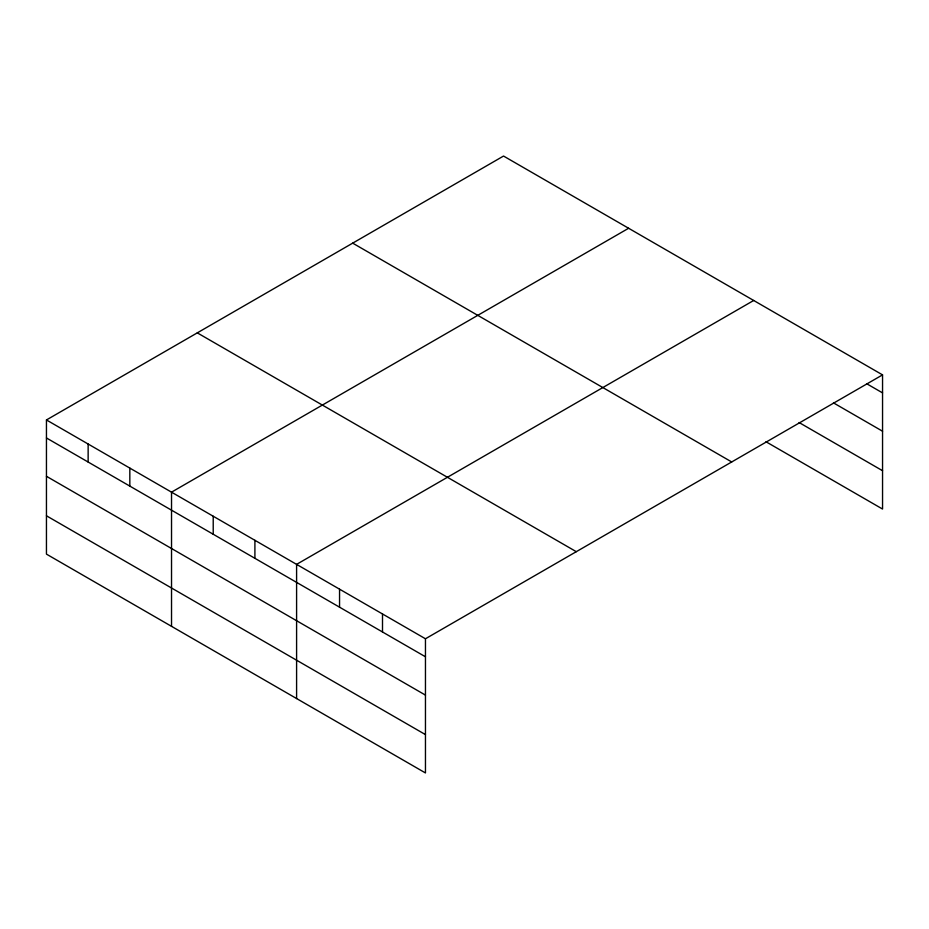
<?xml version="1.0" encoding="UTF-8"?>
<svg xmlns="http://www.w3.org/2000/svg" width="929" height="929" viewBox="0 0 929 929"><rect width="100%" height="100%" fill="white"/><g stroke="black" fill="none" stroke-linecap="round" stroke-linejoin="round"><path stroke-width="1.39" d="M882.55 374.875L425.459 638.769L425.459 772.951L46.45 554.125L46.45 419.954L503.541 156.049L882.55 374.875L882.55 509.046L765.96 441.739M628.608 228.267L171.528 492.161L171.528 626.343M753.686 300.473L296.595 564.367L296.595 698.55M866.594 383.677L882.55 392.886M833.464 402.872L882.55 431.219M799.091 422.532L882.55 470.713M352.695 243.143L731.715 461.957M197.285 332.861L576.305 551.687M46.45 419.954L425.459 638.769M46.45 437.965L425.459 656.78M46.45 476.298L425.459 695.113M46.45 515.792L425.459 734.607M382.504 613.976L382.504 631.987M339.549 589.172L339.549 607.183M254.906 540.306L254.906 558.317M213.217 516.234L213.217 534.245M129.828 468.088L129.828 486.099M88.139 444.027L88.139 462.038"/></g></svg>
